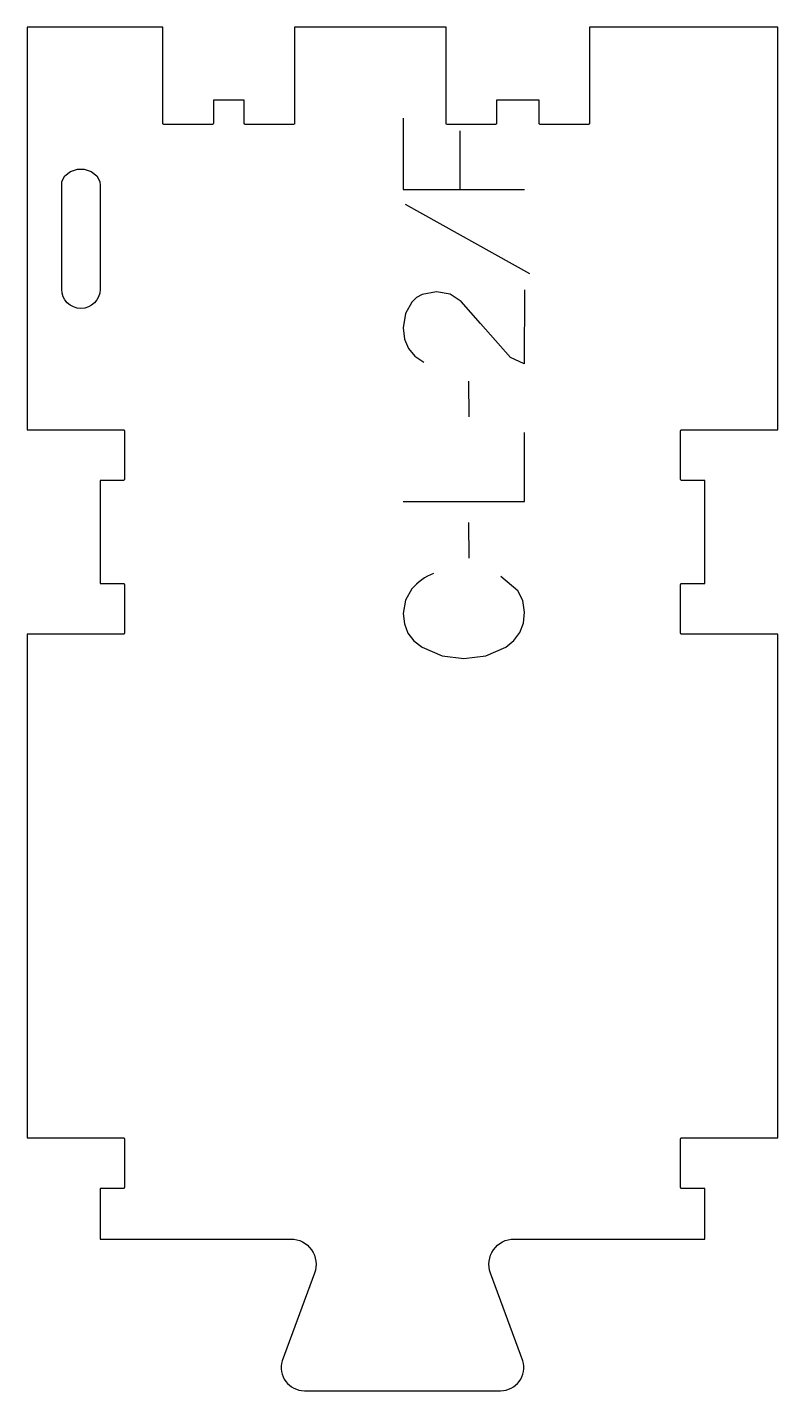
# Model space of a CAD drawing. Header units: millimetres. Extents: x -93 to 93, y -179 to 158.
import ezdxf

# ---------------------------------------------------------------- set-up
doc = ezdxf.new("R2010")
doc.units = ezdxf.units.MM
for name, color, linetype, true_color in [('1_ANYTOOL_1MMDEEP_LABELS_S', 2, 'Continuous', 0xffff00), ('3_ANYTOOL_CUTTHROUGH_INSID', 4, 'Continuous', 0x00ffff), ('4_ANYTOOL_CUTTHROUGH_OUTSI', 5, 'Continuous', 0x0000ff)]:
    doc.layers.add(name, color=color, linetype=linetype, true_color=true_color)

msp = doc.modelspace()

# ---------------------------------------------------------------- linework, layer by layer
at = {"layer": '1_ANYTOOL_1MMDEEP_LABELS_S'}
for p, q in [((13.97, 132.6), (13.97, 118.11)), ((0.47, 114.51), (31.24, 97.33)), ((16.11, 70.71), (16.2, 61.93)), ((16.11, 35.83), (16.2, 27.04))]:
    msp.add_line(p, q, dxfattribs=at)
for points in [[(0, 135.77), (0, 118.11), (30, 118.11)], [(29.96, 93.3), (29.91, 75), (26.54, 76.56), (19.07, 85.03), (14.36, 90.47), (11.58, 92.24), (8.23, 92.83), (4.68, 92.2), (3.27, 91.41), (2.1, 90.3), (0.53, 87.44), (0, 83.91), (0.32, 81.17), (1.28, 78.84), (2.87, 76.92), (5.1, 75.43)], [(0, 40.97), (30, 40.97), (30, 58.07)]]:
    msp.add_lwpolyline(points, dxfattribs=at)
msp.add_lwpolyline([(7.5, 23.19, 0.131103), (2.14, 19.41), (0.54, 16.65), (0, 13.33), (0.29, 10.73), (1.18, 8.48), (2.65, 6.55), (4.71, 4.97), (9.62, 2.88), (15, 2.19), (20.39, 2.89), (25.33, 5.01), (27.37, 6.63), (28.83, 8.61), (29.71, 10.96), (30, 13.67), (29.59, 16.52), (28.37, 18.9), (24.17, 22.5)], format="xyb", dxfattribs=at)
at = {"layer": '3_ANYTOOL_CUTTHROUGH_INSID'}
msp.add_lwpolyline([(-84.42, 93.47), (-84.42, 119.21), (-84.34, 119.99), (-84.07, 120.76), (-83.61, 121.48), (-82.23, 122.61), (-80.52, 123.16), (-78.82, 123.16), (-77.12, 122.61), (-75.73, 121.48), (-75.28, 120.76), (-75.01, 119.99), (-74.92, 119.21), (-74.92, 93.47, -1)], format="xyb", close=True, dxfattribs=at)
at = {"layer": '4_ANYTOOL_CUTTHROUGH_OUTSI'}
msp.add_lwpolyline([(21.58, -149.7, -0.522094), (27.44, -141.28), (74.58, -141.28), (74.58, -128.78), (68.83, -128.78, -0.414214), (68.58, -128.53), (68.58, -116.53, -0.414214), (68.83, -116.28), (92.58, -116.28), (92.58, 8.22), (68.83, 8.22, -0.414214), (68.58, 8.47), (68.58, 20.47, -0.414214), (68.83, 20.72), (74.58, 20.72), (74.58, 46.22), (68.83, 46.22, -0.414214), (68.58, 46.47), (68.58, 58.47, -0.414214), (68.83, 58.72), (92.58, 58.72), (92.58, 158.22), (46.08, 158.22), (46.08, 134.47, -0.414214), (45.83, 134.22), (33.83, 134.22, -0.414214), (33.58, 134.47), (33.58, 140.22), (23.08, 140.22), (23.08, 134.47, -0.414214), (22.83, 134.22), (10.83, 134.22, -0.414214), (10.58, 134.47), (10.58, 158.22), (-26.83, 158.22), (-26.83, 134.47, -0.414214), (-27.08, 134.22), (-39.08, 134.22, -0.414214), (-39.33, 134.47), (-39.33, 140.22), (-46.92, 140.22), (-46.92, 134.47, -0.414214), (-47.17, 134.22), (-59.17, 134.22, -0.414214), (-59.42, 134.47), (-59.42, 158.22), (-92.92, 158.22), (-92.92, 58.72), (-69.17, 58.72, -0.414214), (-68.92, 58.47), (-68.92, 46.47, -0.414214), (-69.17, 46.22), (-74.92, 46.22), (-74.92, 20.72), (-69.17, 20.72, -0.414214), (-68.92, 20.47), (-68.92, 8.47, -0.414214), (-69.17, 8.22), (-92.92, 8.22), (-92.92, -116.28), (-69.17, -116.28, -0.414214), (-68.92, -116.53), (-68.92, -128.53, -0.414214), (-69.17, -128.78), (-74.92, -128.78), (-74.92, -141.28), (-27.79, -141.28, -0.522099), (-21.92, -149.7), (-29.94, -171.39, 0.501976), (-24.43, -178.78), (24.08, -178.78, 0.501977), (29.59, -171.39)], format="xyb", close=True, dxfattribs=at)

doc.saveas('drawing.dxf')
